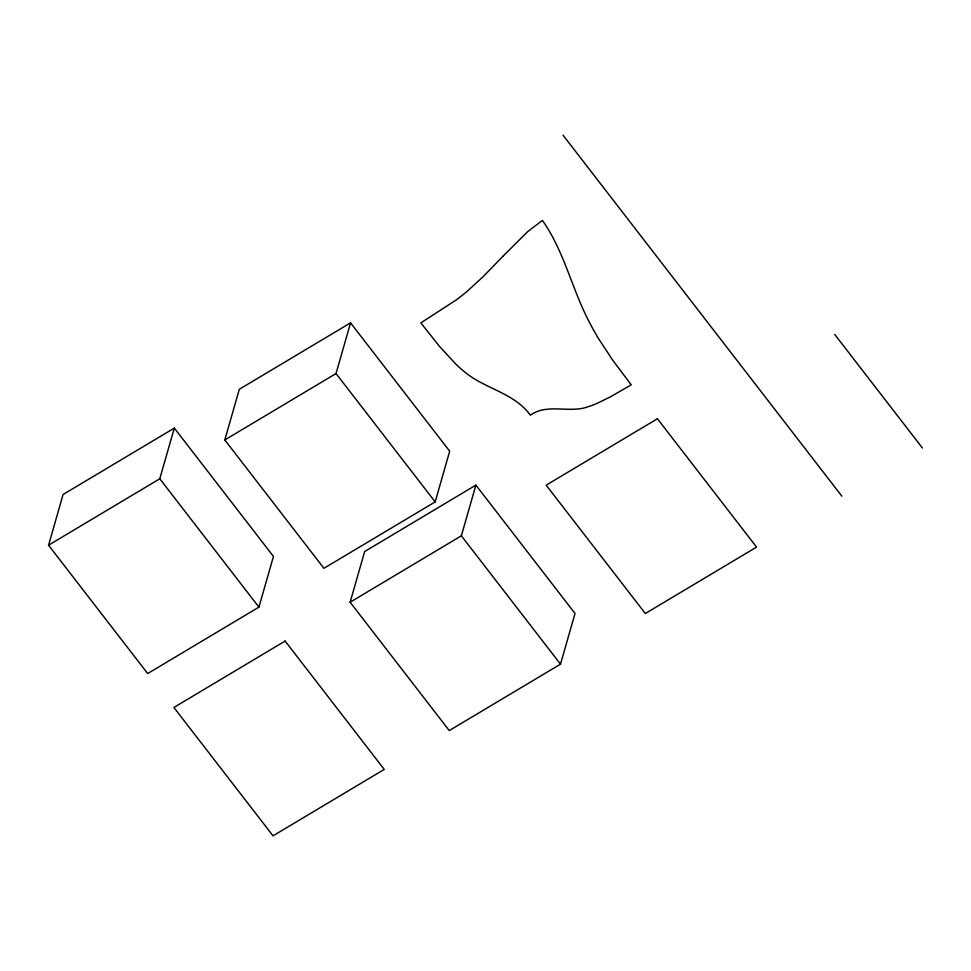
<?xml version="1.0" encoding="UTF-8"?>
<svg xmlns="http://www.w3.org/2000/svg" width="971" height="971" viewBox="0 0 971 971"><rect width="100%" height="100%" fill="white"/><g stroke="black" fill="none" stroke-linecap="round" stroke-linejoin="round"><path stroke-width="1.46" d="M48.55 545.204L63.091 494.506L174.319 428.09L273.458 556.444L258.917 607.13L147.689 673.558L48.55 545.204L159.778 478.776L174.319 428.09M224.799 439.96L239.327 389.274L350.555 322.858L449.694 451.212L435.166 501.898L323.926 568.314L224.799 439.96L336.027 373.544L350.555 322.858M350.13 602.226L364.659 551.54L475.887 485.124L575.026 613.478L560.498 664.164L449.257 730.58L350.13 602.226L461.359 535.81L475.887 485.124M834.72 334.449L922.45 448.044M563.034 135.175L841.857 496.169M336.027 373.544L435.166 501.898M461.359 535.81L560.498 664.164M159.778 478.776L258.917 607.13M503.5 255.689L483.048 276.796L467.427 291.069A73.359 21.787 -37.7 0 1 456.249 299.93L420.856 322.894L439.584 346.477L455.775 364.076A99.297 35.514 59.2 0 0 465.959 372.998C486.131 389.08 514.606 393.304 530.336 415.175C547.535 403.086 568.836 413.391 587.419 406.97A73.359 21.787 -37.7 0 0 597.092 403.378L610.504 396.799L631.223 384.819L612.774 360.277L597.99 337.774A99.297 35.514 59.2 0 1 589.579 322.627C572.028 289.419 564.26 251.355 542.425 220.393L527.678 231.656L503.5 255.689M285.11 641.054L173.882 707.471L273.021 835.825L384.249 769.408L285.11 641.054M657.416 418.744L546.188 485.16L645.327 613.514L756.555 547.098L657.416 418.744"/></g></svg>
